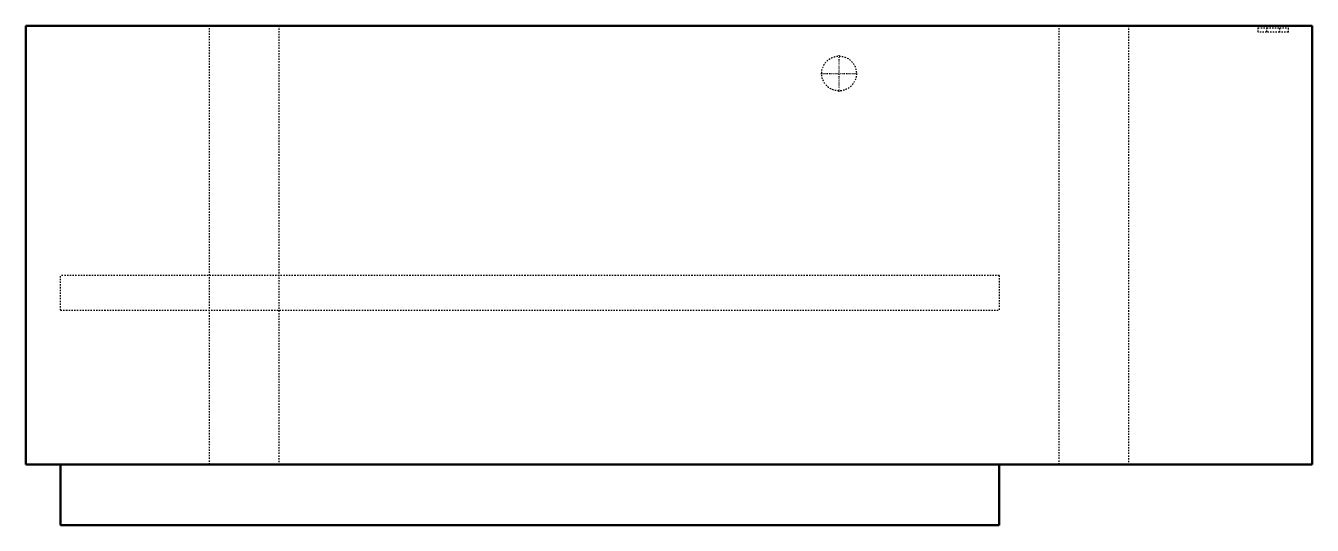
# Model space of a CAD drawing. Header units: millimetres. Extents: x -470 to 470, y -183 to 183.
import ezdxf

# ---------------------------------------------------------------- set-up
doc = ezdxf.new("R2010")
doc.units = ezdxf.units.MM
doc.linetypes.add('Center', pattern=[1.5, 0.45, -0.5, 0.05, -0.5])
doc.linetypes.add('Dashed', pattern=[2, 1, -1])
for name, color, linetype, lineweight in [('AM_0', 7, 'Continuous', 50), ('AM_7', 7, 'Center', 25), ('AM_9', 6, 'Dashed', 25)]:
    doc.layers.add(name, color=color, linetype=linetype, lineweight=lineweight)

# ---------------------------------------------------------------- blocks, each defined once
blk = doc.blocks.new('1_DC9VSA4810A_PART8_0_in_DC9VSA4810A_4')
at = {"layer": 'AM_0'}
for p, q in [((469.9, 182.5625), (-469.9, 182.5625)), ((-469.9, 182.5625), (-469.9, -138.1125)), ((469.9, -138.1125), (469.9, 182.5625)), ((-469.9, -138.1125), (469.9, -138.1125))]:
    blk.add_line(p, q, dxfattribs=at)
blk = doc.blocks.new('2_DC9VSA4810A_PART7_0_in_DC9VSA4810A_4')
at = {"layer": 'AM_9'}
for p, q in [((-335.75625, -138.1125), (-335.75625, 182.5625)), ((-284.95625, 182.5625), (-284.95625, -138.1125))]:
    blk.add_line(p, q, dxfattribs=at)
blk = doc.blocks.new('3_DC9VSA4810A_PART6_0_in_DC9VSA4810A_4')
at = {"layer": 'AM_9'}
for p, q in [((284.95625, -138.1125), (284.95625, 182.5625)), ((335.75625, 182.5625), (335.75625, -138.1125))]:
    blk.add_line(p, q, dxfattribs=at)
blk = doc.blocks.new('4_DC9VSA4810A_PART5_0_in_DC9VSA4810A_4')
at = {"layer": 'AM_9'}
for p, q in [((436.5625, 180.975), (446.0875, 180.975)), ((436.5625, 180.975), (436.5625, 177.8)), ((446.0875, 177.8), (446.0875, 180.975)), ((446.0875, 177.8), (436.5625, 177.8))]:
    blk.add_line(p, q, dxfattribs=at)
blk = doc.blocks.new('5_DC9VSA4810A_PART4_0_in_DC9VSA4810A_4')
at = {"layer": 'AM_9'}
for p, q in [((430.2125, 180.975), (436.5625, 180.975)), ((430.2125, 180.975), (430.2125, 177.8)), ((446.0875, 180.975), (452.4375, 180.975)), ((452.4375, 177.8), (452.4375, 180.975)), ((436.5625, 177.8), (430.2125, 177.8)), ((452.4375, 177.8), (446.0875, 177.8))]:
    blk.add_line(p, q, dxfattribs=at)
blk = doc.blocks.new('6_DC9VSA4810A_PART3_0_in_DC9VSA4810A_4')
at = {"layer": 'AM_7'}
for p, q in [((124.206, 134.3025), (124.206, 160.9725)), ((110.871, 147.6375), (137.541, 147.6375))]:
    blk.add_line(p, q, dxfattribs=at)
at = {"layer": 'AM_9'}
blk.add_circle((124.206, 147.6375), 12.7, dxfattribs=at)
blk = doc.blocks.new('7_DC9VSA4810A_PART2_0_in_DC9VSA4810A_4')
at = {"layer": 'AM_9'}
for p, q in [((241.3, 0), (-444.5, 0)), ((-444.5, -25.4), (-444.5, 0)), ((241.3, 0), (241.3, -25.4)), ((-444.5, -25.4), (241.3, -25.4))]:
    blk.add_line(p, q, dxfattribs=at)
blk = doc.blocks.new('8_DC9VSA4810A_PART1_0_in_DC9VSA4810A_4')
at = {"layer": 'AM_0'}
for p, q in [((-444.5, -182.5625), (-444.5, -138.1125)), ((241.3, -138.1125), (241.3, -182.5625)), ((241.3, -182.5625), (-444.5, -182.5625))]:
    blk.add_line(p, q, dxfattribs=at)

msp = doc.modelspace()

# ---------------------------------------------------------------- block references
for name in ['1_DC9VSA4810A_PART8_0_in_DC9VSA4810A_4', '2_DC9VSA4810A_PART7_0_in_DC9VSA4810A_4', '3_DC9VSA4810A_PART6_0_in_DC9VSA4810A_4', '5_DC9VSA4810A_PART4_0_in_DC9VSA4810A_4', '4_DC9VSA4810A_PART5_0_in_DC9VSA4810A_4', '6_DC9VSA4810A_PART3_0_in_DC9VSA4810A_4', '7_DC9VSA4810A_PART2_0_in_DC9VSA4810A_4', '8_DC9VSA4810A_PART1_0_in_DC9VSA4810A_4']:
    msp.add_blockref(name, (0, 0))

doc.saveas('drawing.dxf')
